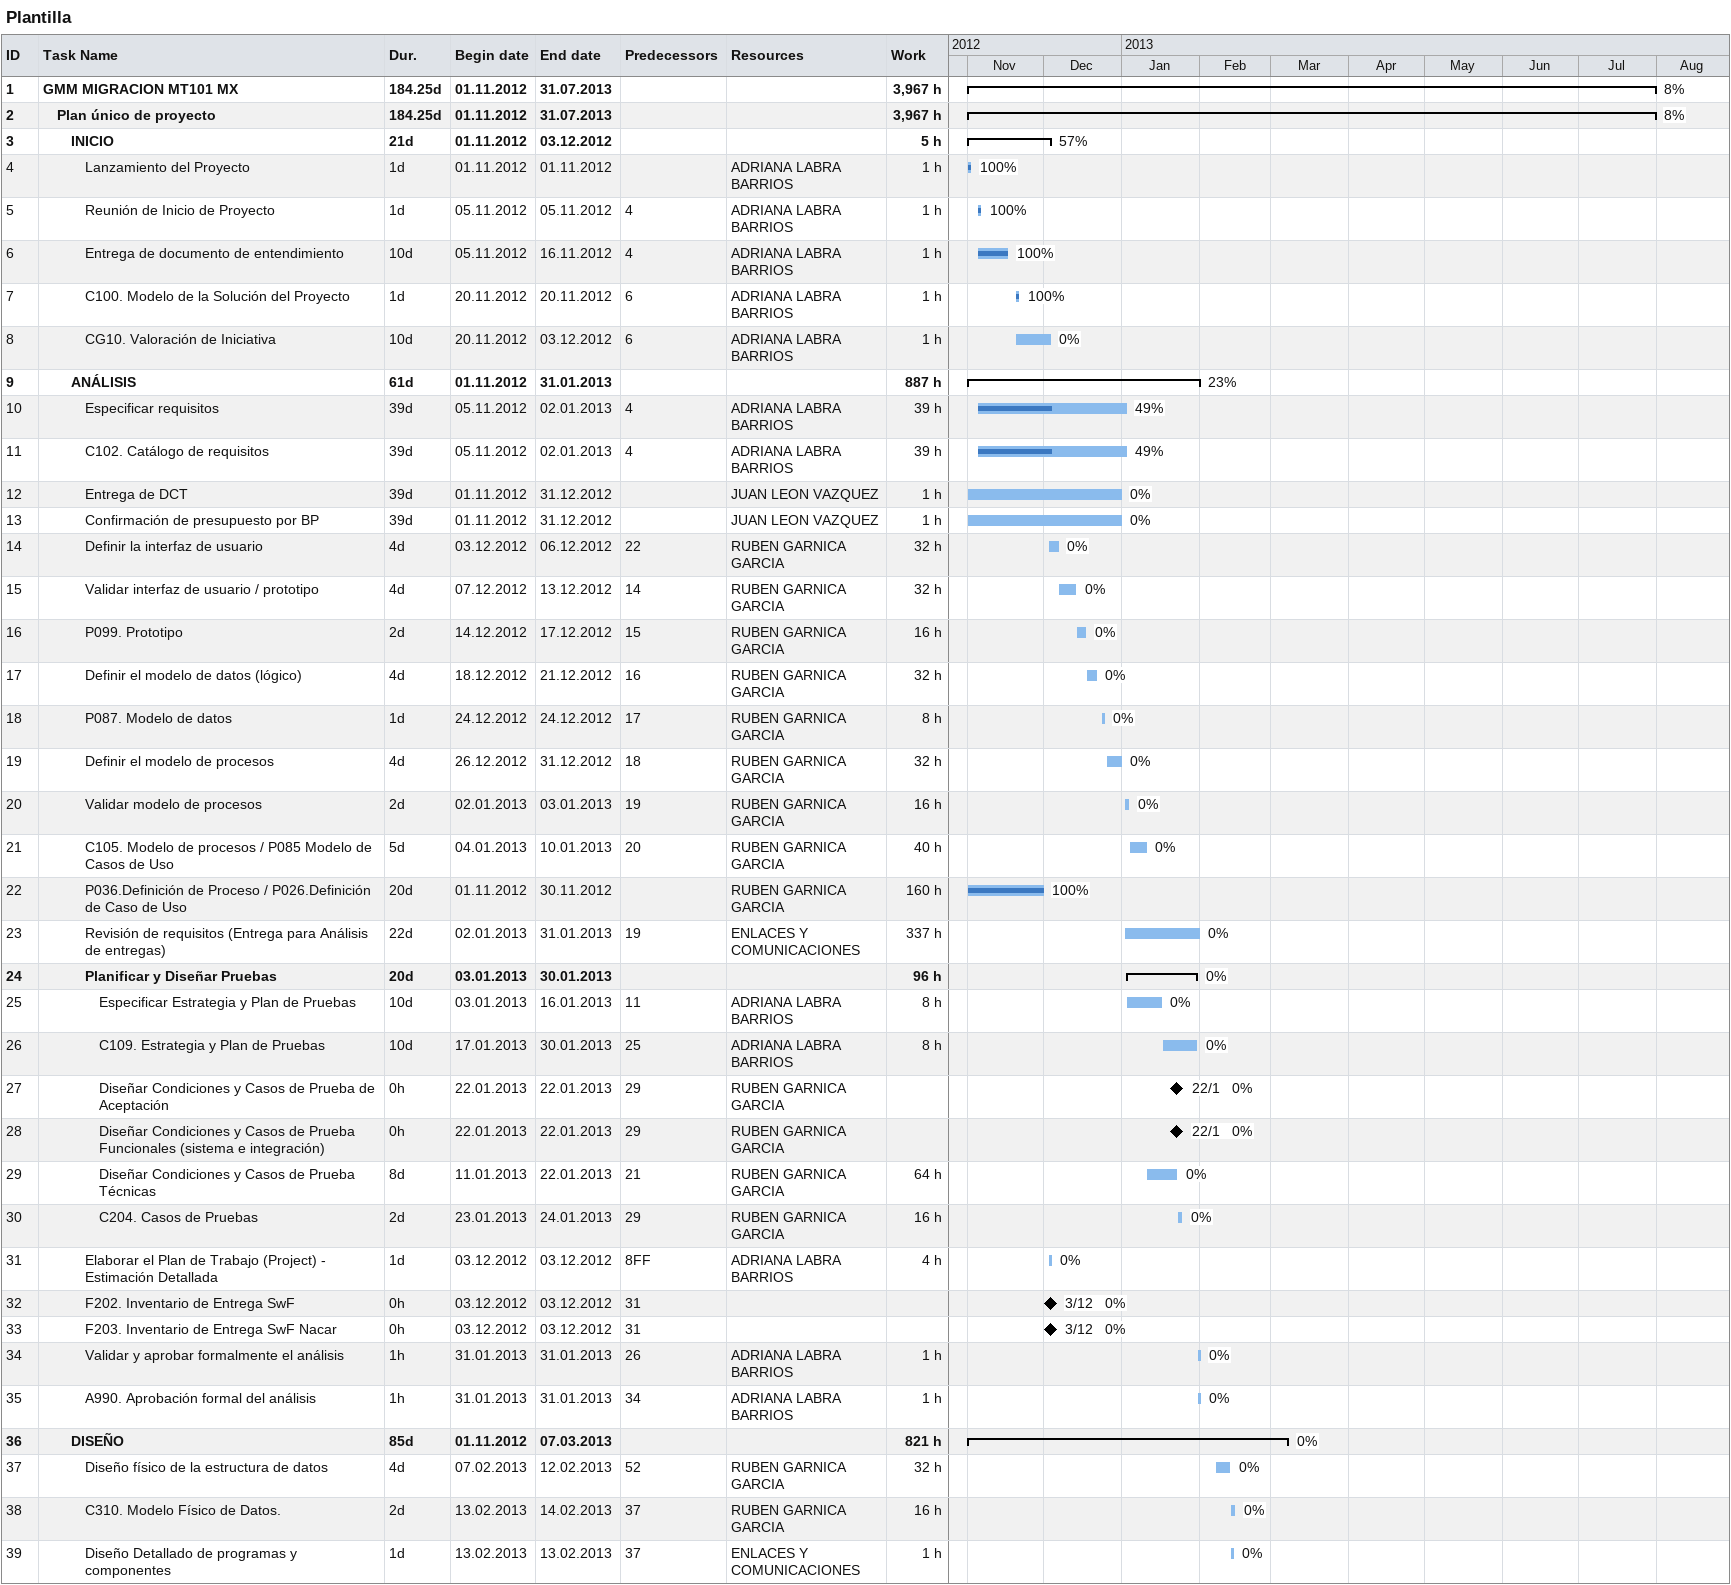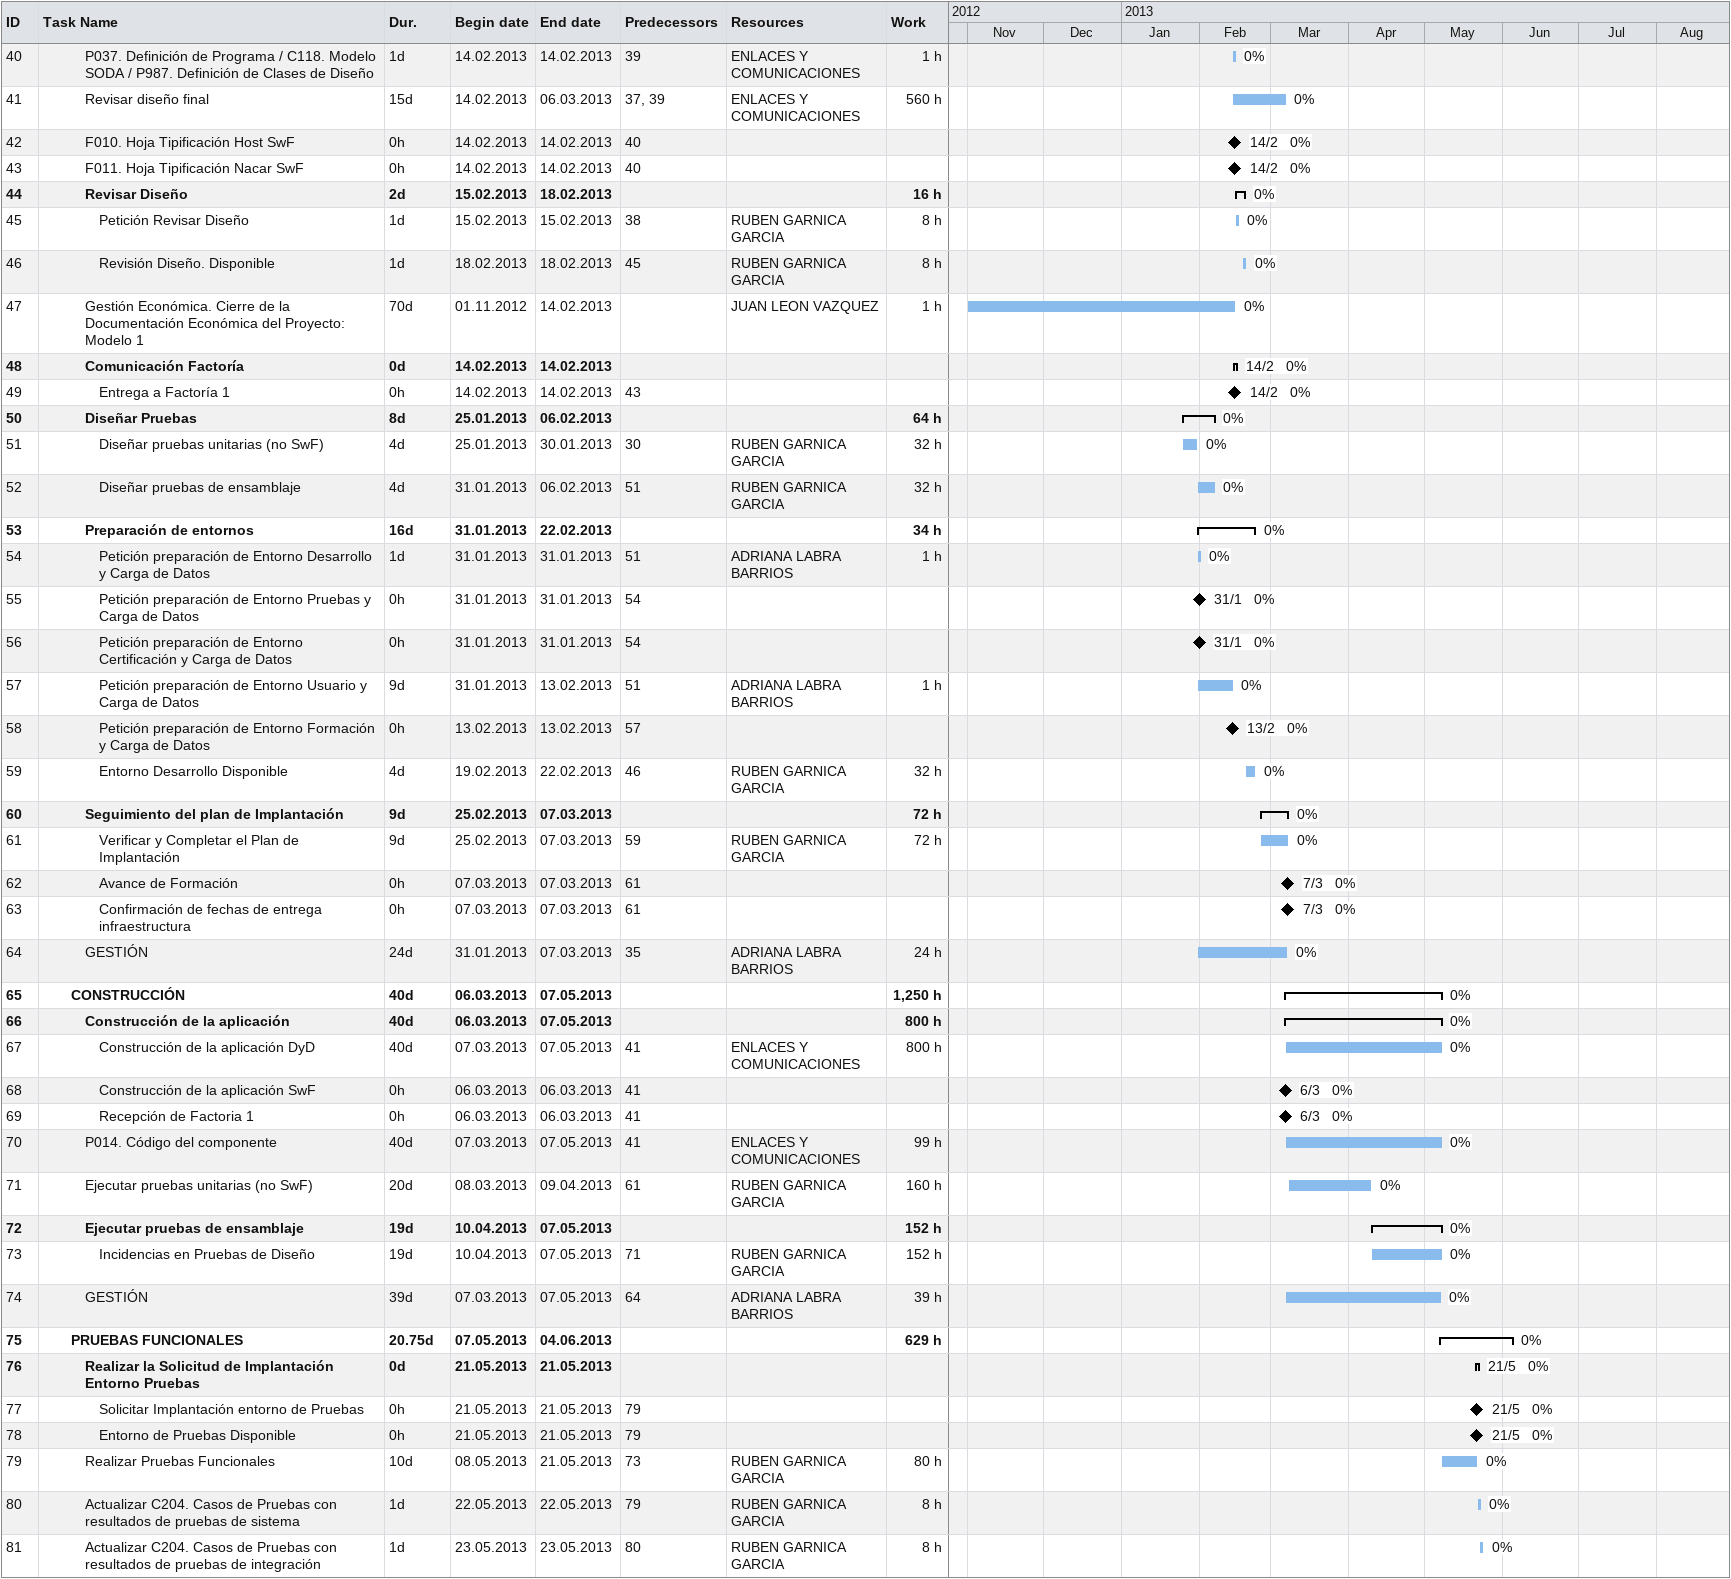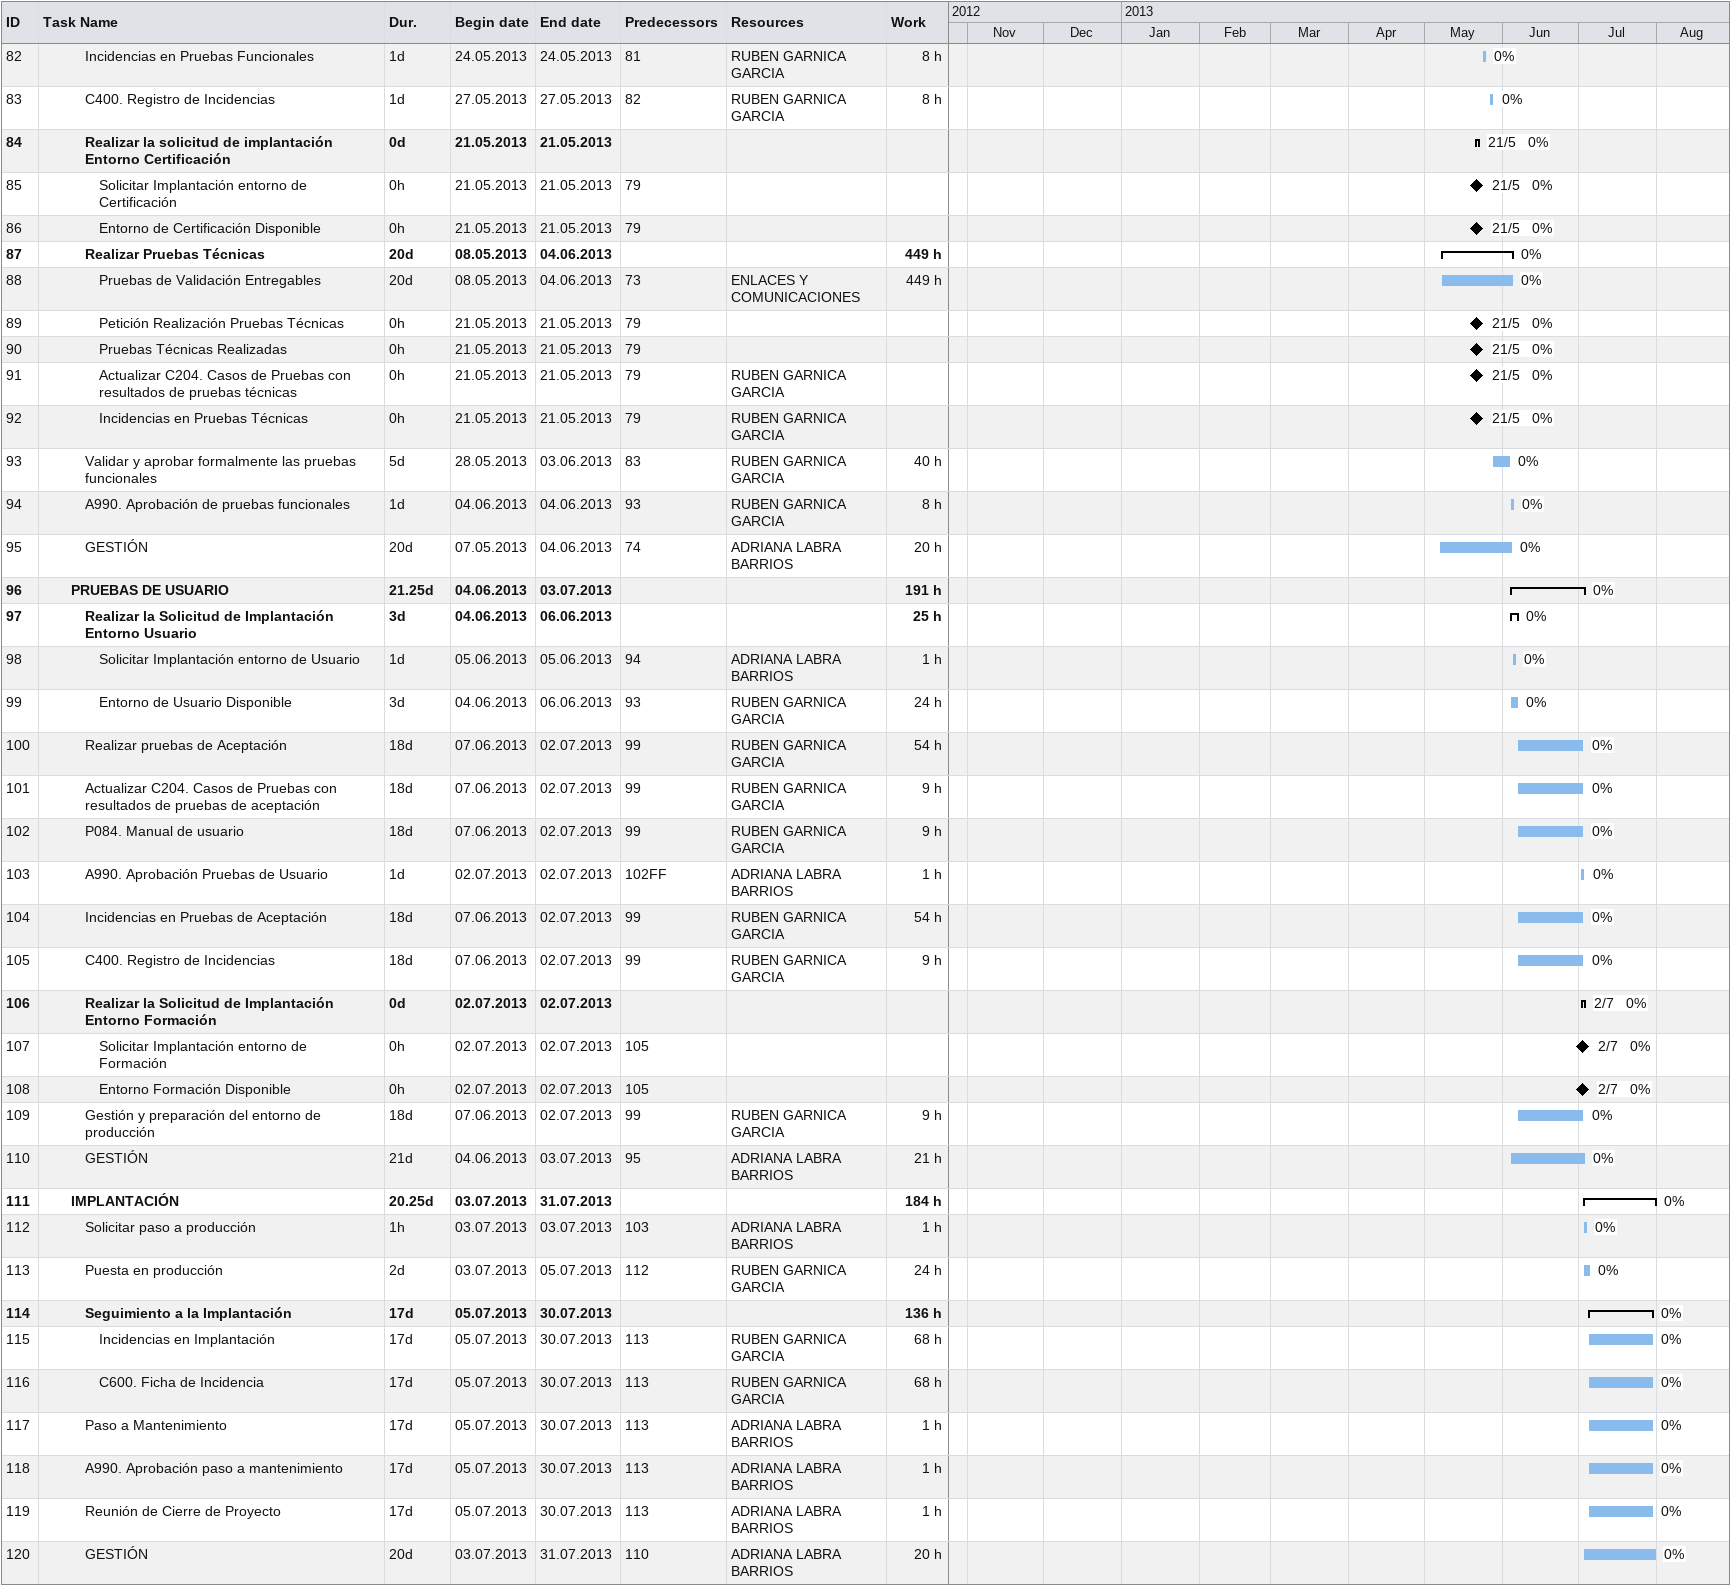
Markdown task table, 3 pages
Plantilla

| ID | Level | Task | Duration | Start | Finish | Predecessors | Resources | % complete | Work (h) |
|---|---|---|---|---|---|---|---|---|---|
| 1 | 1 | **GMM MIGRACION MT101 MX** | 184.25d | 2012-11-01 | 2013-07-31 |  |  | 8 | 3967 |
| 2 | 2 | **Plan único de proyecto** | 184.25d | 2012-11-01 | 2013-07-31 |  |  | 8 | 3967 |
| 3 | 3 | **INICIO** | 21d | 2012-11-01 | 2012-12-03 |  |  | 57 | 5 |
| 4 | 4 | Lanzamiento del Proyecto | 1d | 2012-11-01 | 2012-11-01 |  | ADRIANA LABRA BARRIOS | 100 | 1 |
| 5 | 4 | Reunión de Inicio de Proyecto | 1d | 2012-11-05 | 2012-11-05 | 4 | ADRIANA LABRA BARRIOS | 100 | 1 |
| 6 | 4 | Entrega de documento de entendimiento | 10d | 2012-11-05 | 2012-11-16 | 4 | ADRIANA LABRA BARRIOS | 100 | 1 |
| 7 | 4 | C100. Modelo de la Solución del Proyecto | 1d | 2012-11-20 | 2012-11-20 | 6 | ADRIANA LABRA BARRIOS | 100 | 1 |
| 8 | 4 | CG10. Valoración de Iniciativa | 10d | 2012-11-20 | 2012-12-03 | 6 | ADRIANA LABRA BARRIOS | 0 | 1 |
| 9 | 3 | **ANÁLISIS** | 61d | 2012-11-01 | 2013-01-31 |  |  | 23 | 887 |
| 10 | 4 | Especificar requisitos | 39d | 2012-11-05 | 2013-01-02 | 4 | ADRIANA LABRA BARRIOS | 49 | 39 |
| 11 | 4 | C102. Catálogo de requisitos | 39d | 2012-11-05 | 2013-01-02 | 4 | ADRIANA LABRA BARRIOS | 49 | 39 |
| 12 | 4 | Entrega de DCT | 39d | 2012-11-01 | 2012-12-31 |  | JUAN LEON VAZQUEZ | 0 | 1 |
| 13 | 4 | Confirmación de presupuesto por BP | 39d | 2012-11-01 | 2012-12-31 |  | JUAN LEON VAZQUEZ | 0 | 1 |
| 14 | 4 | Definir la interfaz de usuario | 4d | 2012-12-03 | 2012-12-06 | 22 | RUBEN GARNICA GARCIA | 0 | 32 |
| 15 | 4 | Validar interfaz de usuario / prototipo | 4d | 2012-12-07 | 2012-12-13 | 14 | RUBEN GARNICA GARCIA | 0 | 32 |
| 16 | 4 | P099. Prototipo | 2d | 2012-12-14 | 2012-12-17 | 15 | RUBEN GARNICA GARCIA | 0 | 16 |
| 17 | 4 | Definir el modelo de datos (lógico) | 4d | 2012-12-18 | 2012-12-21 | 16 | RUBEN GARNICA GARCIA | 0 | 32 |
| 18 | 4 | P087. Modelo de datos | 1d | 2012-12-24 | 2012-12-24 | 17 | RUBEN GARNICA GARCIA | 0 | 8 |
| 19 | 4 | Definir el modelo de procesos | 4d | 2012-12-26 | 2012-12-31 | 18 | RUBEN GARNICA GARCIA | 0 | 32 |
| 20 | 4 | Validar modelo de procesos | 2d | 2013-01-02 | 2013-01-03 | 19 | RUBEN GARNICA GARCIA | 0 | 16 |
| 21 | 4 | C105. Modelo de procesos / P085 Modelo de Casos de Uso | 5d | 2013-01-04 | 2013-01-10 | 20 | RUBEN GARNICA GARCIA | 0 | 40 |
| 22 | 4 | P036.Definición de Proceso / P026.Definición de Caso de Uso | 20d | 2012-11-01 | 2012-11-30 |  | RUBEN GARNICA GARCIA | 100 | 160 |
| 23 | 4 | Revisión de requisitos (Entrega para Análisis de entregas) | 22d | 2013-01-02 | 2013-01-31 | 19 | ENLACES Y COMUNICACIONES | 0 | 337 |
| 24 | 4 | **Planificar y Diseñar Pruebas** | 20d | 2013-01-03 | 2013-01-30 |  |  | 0 | 96 |
| 25 | 5 | Especificar Estrategia y Plan de Pruebas | 10d | 2013-01-03 | 2013-01-16 | 11 | ADRIANA LABRA BARRIOS | 0 | 8 |
| 26 | 5 | C109. Estrategia y Plan de Pruebas | 10d | 2013-01-17 | 2013-01-30 | 25 | ADRIANA LABRA BARRIOS | 0 | 8 |
| 27 | 5 | Diseñar Condiciones y Casos de Prueba de Aceptación | 0h | 2013-01-22 | 2013-01-22 | 29 | RUBEN GARNICA GARCIA | 0 |  |
| 28 | 5 | Diseñar Condiciones y Casos de Prueba Funcionales (sistema e integración) | 0h | 2013-01-22 | 2013-01-22 | 29 | RUBEN GARNICA GARCIA | 0 |  |
| 29 | 5 | Diseñar Condiciones y Casos de Prueba Técnicas | 8d | 2013-01-11 | 2013-01-22 | 21 | RUBEN GARNICA GARCIA | 0 | 64 |
| 30 | 5 | C204. Casos de Pruebas | 2d | 2013-01-23 | 2013-01-24 | 29 | RUBEN GARNICA GARCIA | 0 | 16 |
| 31 | 4 | Elaborar el Plan de Trabajo (Project) - Estimación Detallada | 1d | 2012-12-03 | 2012-12-03 | 8FF | ADRIANA LABRA BARRIOS | 0 | 4 |
| 32 | 4 | F202. Inventario de Entrega SwF | 0h | 2012-12-03 | 2012-12-03 | 31 |  | 0 |  |
| 33 | 4 | F203. Inventario de Entrega SwF Nacar | 0h | 2012-12-03 | 2012-12-03 | 31 |  | 0 |  |
| 34 | 4 | Validar y aprobar formalmente el análisis | 1h | 2013-01-31 | 2013-01-31 | 26 | ADRIANA LABRA BARRIOS | 0 | 1 |
| 35 | 4 | A990. Aprobación formal del análisis | 1h | 2013-01-31 | 2013-01-31 | 34 | ADRIANA LABRA BARRIOS | 0 | 1 |
| 36 | 3 | **DISEÑO** | 85d | 2012-11-01 | 2013-03-07 |  |  | 0 | 821 |
| 37 | 4 | Diseño físico de la estructura de datos | 4d | 2013-02-07 | 2013-02-12 | 52 | RUBEN GARNICA GARCIA | 0 | 32 |
| 38 | 4 | C310. Modelo Físico de Datos. | 2d | 2013-02-13 | 2013-02-14 | 37 | RUBEN GARNICA GARCIA | 0 | 16 |
| 39 | 4 | Diseño Detallado de programas y componentes | 1d | 2013-02-13 | 2013-02-13 | 37 | ENLACES Y COMUNICACIONES | 0 | 1 |
| 40 | 4 | P037. Definición de Programa / C118. Modelo SODA / P987. Definición de Clases de Diseño | 1d | 2013-02-14 | 2013-02-14 | 39 | ENLACES Y COMUNICACIONES | 0 | 1 |
| 41 | 4 | Revisar diseño final | 15d | 2013-02-14 | 2013-03-06 | 37, 39 | ENLACES Y COMUNICACIONES | 0 | 560 |
| 42 | 4 | F010. Hoja Tipificación Host SwF | 0h | 2013-02-14 | 2013-02-14 | 40 |  | 0 |  |
| 43 | 4 | F011. Hoja Tipificación Nacar SwF | 0h | 2013-02-14 | 2013-02-14 | 40 |  | 0 |  |
| 44 | 4 | **Revisar Diseño** | 2d | 2013-02-15 | 2013-02-18 |  |  | 0 | 16 |
| 45 | 5 | Petición Revisar Diseño | 1d | 2013-02-15 | 2013-02-15 | 38 | RUBEN GARNICA GARCIA | 0 | 8 |
| 46 | 5 | Revisión Diseño. Disponible | 1d | 2013-02-18 | 2013-02-18 | 45 | RUBEN GARNICA GARCIA | 0 | 8 |
| 47 | 4 | Gestión Económica. Cierre de la Documentación Económica del Proyecto: Modelo 1 | 70d | 2012-11-01 | 2013-02-14 |  | JUAN LEON VAZQUEZ | 0 | 1 |
| 48 | 4 | **Comunicación Factoría** | 0d | 2013-02-14 | 2013-02-14 |  |  | 0 |  |
| 49 | 5 | Entrega a Factoría 1 | 0h | 2013-02-14 | 2013-02-14 | 43 |  | 0 |  |
| 50 | 4 | **Diseñar Pruebas** | 8d | 2013-01-25 | 2013-02-06 |  |  | 0 | 64 |
| 51 | 5 | Diseñar pruebas unitarias (no SwF) | 4d | 2013-01-25 | 2013-01-30 | 30 | RUBEN GARNICA GARCIA | 0 | 32 |
| 52 | 5 | Diseñar pruebas de ensamblaje | 4d | 2013-01-31 | 2013-02-06 | 51 | RUBEN GARNICA GARCIA | 0 | 32 |
| 53 | 4 | **Preparación de entornos** | 16d | 2013-01-31 | 2013-02-22 |  |  | 0 | 34 |
| 54 | 5 | Petición preparación de Entorno Desarrollo y Carga de Datos | 1d | 2013-01-31 | 2013-01-31 | 51 | ADRIANA LABRA BARRIOS | 0 | 1 |
| 55 | 5 | Petición preparación de Entorno Pruebas y Carga de Datos | 0h | 2013-01-31 | 2013-01-31 | 54 |  | 0 |  |
| 56 | 5 | Petición preparación de Entorno Certificación y Carga de Datos | 0h | 2013-01-31 | 2013-01-31 | 54 |  | 0 |  |
| 57 | 5 | Petición preparación de Entorno Usuario y Carga de Datos | 9d | 2013-01-31 | 2013-02-13 | 51 | ADRIANA LABRA BARRIOS | 0 | 1 |
| 58 | 5 | Petición preparación de Entorno Formación y Carga de Datos | 0h | 2013-02-13 | 2013-02-13 | 57 |  | 0 |  |
| 59 | 5 | Entorno Desarrollo Disponible | 4d | 2013-02-19 | 2013-02-22 | 46 | RUBEN GARNICA GARCIA | 0 | 32 |
| 60 | 4 | **Seguimiento del plan de Implantación** | 9d | 2013-02-25 | 2013-03-07 |  |  | 0 | 72 |
| 61 | 5 | Verificar y Completar el Plan de Implantación | 9d | 2013-02-25 | 2013-03-07 | 59 | RUBEN GARNICA GARCIA | 0 | 72 |
| 62 | 5 | Avance de Formación | 0h | 2013-03-07 | 2013-03-07 | 61 |  | 0 |  |
| 63 | 5 | Confirmación de fechas de entrega infraestructura | 0h | 2013-03-07 | 2013-03-07 | 61 |  | 0 |  |
| 64 | 4 | GESTIÓN | 24d | 2013-01-31 | 2013-03-07 | 35 | ADRIANA LABRA BARRIOS | 0 | 24 |
| 65 | 3 | **CONSTRUCCIÓN** | 40d | 2013-03-06 | 2013-05-07 |  |  | 0 | 1250 |
| 66 | 4 | **Construcción de la aplicación** | 40d | 2013-03-06 | 2013-05-07 |  |  | 0 | 800 |
| 67 | 5 | Construcción de la aplicación DyD | 40d | 2013-03-07 | 2013-05-07 | 41 | ENLACES Y COMUNICACIONES | 0 | 800 |
| 68 | 5 | Construcción de la aplicación SwF | 0h | 2013-03-06 | 2013-03-06 | 41 |  | 0 |  |
| 69 | 5 | Recepción de Factoria 1 | 0h | 2013-03-06 | 2013-03-06 | 41 |  | 0 |  |
| 70 | 4 | P014. Código del componente | 40d | 2013-03-07 | 2013-05-07 | 41 | ENLACES Y COMUNICACIONES | 0 | 99 |
| 71 | 4 | Ejecutar pruebas unitarias (no SwF) | 20d | 2013-03-08 | 2013-04-09 | 61 | RUBEN GARNICA GARCIA | 0 | 160 |
| 72 | 4 | **Ejecutar pruebas de ensamblaje** | 19d | 2013-04-10 | 2013-05-07 |  |  | 0 | 152 |
| 73 | 5 | Incidencias en Pruebas de Diseño | 19d | 2013-04-10 | 2013-05-07 | 71 | RUBEN GARNICA GARCIA | 0 | 152 |
| 74 | 4 | GESTIÓN | 39d | 2013-03-07 | 2013-05-07 | 64 | ADRIANA LABRA BARRIOS | 0 | 39 |
| 75 | 3 | **PRUEBAS FUNCIONALES** | 20.75d | 2013-05-07 | 2013-06-04 |  |  | 0 | 629 |
| 76 | 4 | **Realizar la Solicitud de Implantación Entorno Pruebas** | 0d | 2013-05-21 | 2013-05-21 |  |  | 0 |  |
| 77 | 5 | Solicitar Implantación entorno de Pruebas | 0h | 2013-05-21 | 2013-05-21 | 79 |  | 0 |  |
| 78 | 5 | Entorno de Pruebas Disponible | 0h | 2013-05-21 | 2013-05-21 | 79 |  | 0 |  |
| 79 | 4 | Realizar Pruebas Funcionales | 10d | 2013-05-08 | 2013-05-21 | 73 | RUBEN GARNICA GARCIA | 0 | 80 |
| 80 | 4 | Actualizar C204. Casos de Pruebas con resultados de pruebas de sistema | 1d | 2013-05-22 | 2013-05-22 | 79 | RUBEN GARNICA GARCIA | 0 | 8 |
| 81 | 4 | Actualizar C204. Casos de Pruebas con resultados de pruebas de integración | 1d | 2013-05-23 | 2013-05-23 | 80 | RUBEN GARNICA GARCIA | 0 | 8 |
| 82 | 4 | Incidencias en Pruebas Funcionales | 1d | 2013-05-24 | 2013-05-24 | 81 | RUBEN GARNICA GARCIA | 0 | 8 |
| 83 | 4 | C400. Registro de Incidencias | 1d | 2013-05-27 | 2013-05-27 | 82 | RUBEN GARNICA GARCIA | 0 | 8 |
| 84 | 4 | **Realizar la solicitud de implantación Entorno Certificación** | 0d | 2013-05-21 | 2013-05-21 |  |  | 0 |  |
| 85 | 5 | Solicitar Implantación entorno de Certificación | 0h | 2013-05-21 | 2013-05-21 | 79 |  | 0 |  |
| 86 | 5 | Entorno de Certificación Disponible | 0h | 2013-05-21 | 2013-05-21 | 79 |  | 0 |  |
| 87 | 4 | **Realizar Pruebas Técnicas** | 20d | 2013-05-08 | 2013-06-04 |  |  | 0 | 449 |
| 88 | 5 | Pruebas de Validación Entregables | 20d | 2013-05-08 | 2013-06-04 | 73 | ENLACES Y COMUNICACIONES | 0 | 449 |
| 89 | 5 | Petición Realización Pruebas Técnicas | 0h | 2013-05-21 | 2013-05-21 | 79 |  | 0 |  |
| 90 | 5 | Pruebas Técnicas Realizadas | 0h | 2013-05-21 | 2013-05-21 | 79 |  | 0 |  |
| 91 | 5 | Actualizar C204. Casos de Pruebas con resultados de pruebas técnicas | 0h | 2013-05-21 | 2013-05-21 | 79 | RUBEN GARNICA GARCIA | 0 |  |
| 92 | 5 | Incidencias en Pruebas Técnicas | 0h | 2013-05-21 | 2013-05-21 | 79 | RUBEN GARNICA GARCIA | 0 |  |
| 93 | 4 | Validar y aprobar formalmente las pruebas funcionales | 5d | 2013-05-28 | 2013-06-03 | 83 | RUBEN GARNICA GARCIA | 0 | 40 |
| 94 | 4 | A990. Aprobación de pruebas funcionales | 1d | 2013-06-04 | 2013-06-04 | 93 | RUBEN GARNICA GARCIA | 0 | 8 |
| 95 | 4 | GESTIÓN | 20d | 2013-05-07 | 2013-06-04 | 74 | ADRIANA LABRA BARRIOS | 0 | 20 |
| 96 | 3 | **PRUEBAS DE USUARIO** | 21.25d | 2013-06-04 | 2013-07-03 |  |  | 0 | 191 |
| 97 | 4 | **Realizar la Solicitud de Implantación Entorno Usuario** | 3d | 2013-06-04 | 2013-06-06 |  |  | 0 | 25 |
| 98 | 5 | Solicitar Implantación entorno de Usuario | 1d | 2013-06-05 | 2013-06-05 | 94 | ADRIANA LABRA BARRIOS | 0 | 1 |
| 99 | 5 | Entorno de Usuario Disponible | 3d | 2013-06-04 | 2013-06-06 | 93 | RUBEN GARNICA GARCIA | 0 | 24 |
| 100 | 4 | Realizar pruebas de Aceptación | 18d | 2013-06-07 | 2013-07-02 | 99 | RUBEN GARNICA GARCIA | 0 | 54 |
| 101 | 4 | Actualizar C204. Casos de Pruebas con resultados de pruebas de aceptación | 18d | 2013-06-07 | 2013-07-02 | 99 | RUBEN GARNICA GARCIA | 0 | 9 |
| 102 | 4 | P084. Manual de usuario | 18d | 2013-06-07 | 2013-07-02 | 99 | RUBEN GARNICA GARCIA | 0 | 9 |
| 103 | 4 | A990. Aprobación Pruebas de Usuario | 1d | 2013-07-02 | 2013-07-02 | 102FF | ADRIANA LABRA BARRIOS | 0 | 1 |
| 104 | 4 | Incidencias en Pruebas de Aceptación | 18d | 2013-06-07 | 2013-07-02 | 99 | RUBEN GARNICA GARCIA | 0 | 54 |
| 105 | 4 | C400. Registro de Incidencias | 18d | 2013-06-07 | 2013-07-02 | 99 | RUBEN GARNICA GARCIA | 0 | 9 |
| 106 | 4 | **Realizar la Solicitud de Implantación Entorno Formación** | 0d | 2013-07-02 | 2013-07-02 |  |  | 0 |  |
| 107 | 5 | Solicitar Implantación entorno de Formación | 0h | 2013-07-02 | 2013-07-02 | 105 |  | 0 |  |
| 108 | 5 | Entorno Formación Disponible | 0h | 2013-07-02 | 2013-07-02 | 105 |  | 0 |  |
| 109 | 4 | Gestión y preparación del entorno de producción | 18d | 2013-06-07 | 2013-07-02 | 99 | RUBEN GARNICA GARCIA | 0 | 9 |
| 110 | 4 | GESTIÓN | 21d | 2013-06-04 | 2013-07-03 | 95 | ADRIANA LABRA BARRIOS | 0 | 21 |
| 111 | 3 | **IMPLANTACIÓN** | 20.25d | 2013-07-03 | 2013-07-31 |  |  | 0 | 184 |
| 112 | 4 | Solicitar paso a producción | 1h | 2013-07-03 | 2013-07-03 | 103 | ADRIANA LABRA BARRIOS | 0 | 1 |
| 113 | 4 | Puesta en producción | 2d | 2013-07-03 | 2013-07-05 | 112 | RUBEN GARNICA GARCIA | 0 | 24 |
| 114 | 4 | **Seguimiento a la Implantación** | 17d | 2013-07-05 | 2013-07-30 |  |  | 0 | 136 |
| 115 | 5 | Incidencias en Implantación | 17d | 2013-07-05 | 2013-07-30 | 113 | RUBEN GARNICA GARCIA | 0 | 68 |
| 116 | 5 | C600. Ficha de Incidencia | 17d | 2013-07-05 | 2013-07-30 | 113 | RUBEN GARNICA GARCIA | 0 | 68 |
| 117 | 4 | Paso a Mantenimiento | 17d | 2013-07-05 | 2013-07-30 | 113 | ADRIANA LABRA BARRIOS | 0 | 1 |
| 118 | 4 | A990. Aprobación paso a mantenimiento | 17d | 2013-07-05 | 2013-07-30 | 113 | ADRIANA LABRA BARRIOS | 0 | 1 |
| 119 | 4 | Reunión de Cierre de Proyecto | 17d | 2013-07-05 | 2013-07-30 | 113 | ADRIANA LABRA BARRIOS | 0 | 1 |
| 120 | 4 | GESTIÓN | 20d | 2013-07-03 | 2013-07-31 | 110 | ADRIANA LABRA BARRIOS | 0 | 20 |
